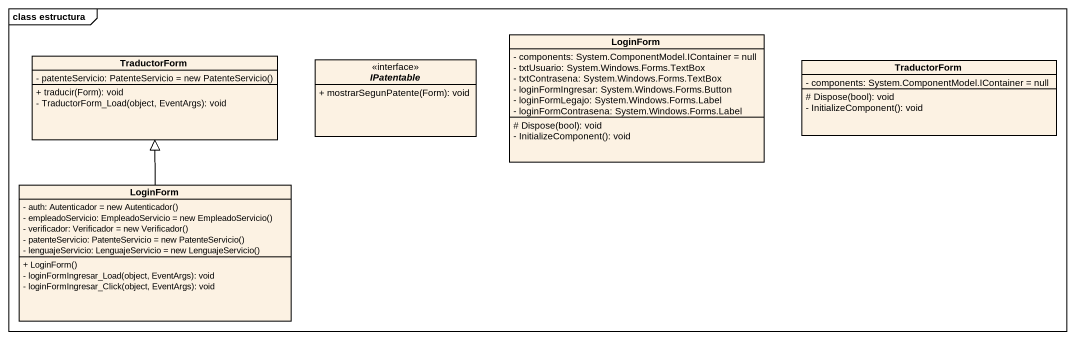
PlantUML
@startuml
mainframe class estructura
hide circle
hide empty members
skinparam classAttributeIconSize 0
class TraductorForm {
  {field} - patenteServicio: PatenteServicio = new PatenteServicio()
  + traducir(Form): void
  - TraductorForm_Load(object, EventArgs): void
}
interface IPatentable <<interface>> {
  + mostrarSegunPatente(Form): void
}
class LoginForm {
  - components: System.ComponentModel.IContainer = null
  - txtUsuario: System.Windows.Forms.TextBox
  - txtContrasena: System.Windows.Forms.TextBox
  - loginFormIngresar: System.Windows.Forms.Button
  - loginFormLegajo: System.Windows.Forms.Label
  - loginFormContrasena: System.Windows.Forms.Label
  # Dispose(bool): void
  - InitializeComponent(): void
}
class "TraductorForm" as TraductorForm_2 {
  - components: System.ComponentModel.IContainer = null
  # Dispose(bool): void
  - InitializeComponent(): void
}
class "LoginForm" as LoginForm_2 {
  {field} - auth: Autenticador = new Autenticador()
  {field} - empleadoServicio: EmpleadoServicio = new EmpleadoServicio()
  {field} - verificador: Verificador = new Verificador()
  {field} - patenteServicio: PatenteServicio = new PatenteServicio()
  {field} - lenguajeServicio: LenguajeServicio = new LenguajeServicio()
  + LoginForm()
  - loginFormIngresar_Load(object, EventArgs): void
  - loginFormIngresar_Click(object, EventArgs): void
}
LoginForm_2 -up-|> TraductorForm
@enduml
